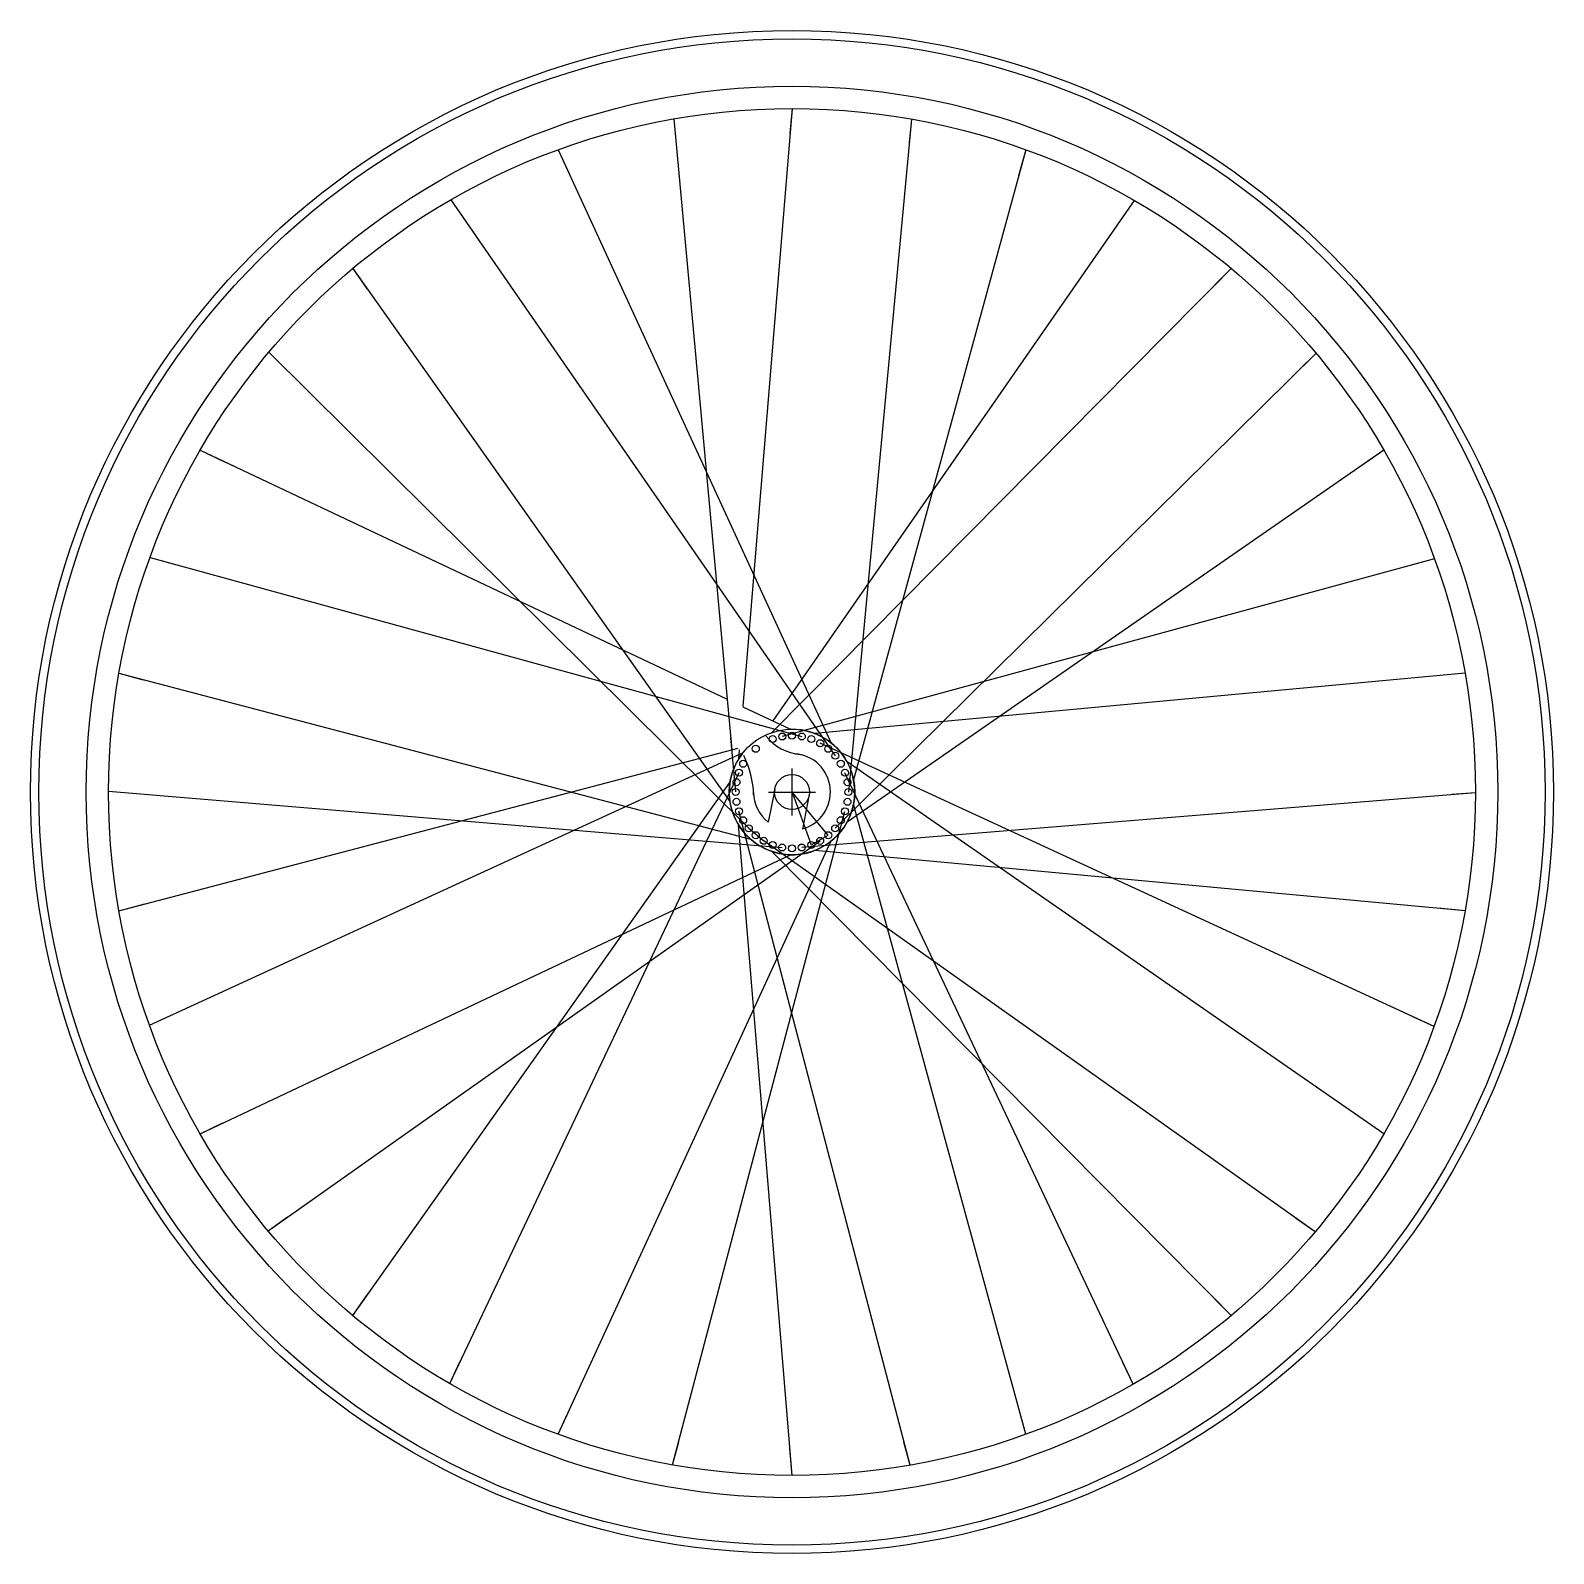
# Model space of a CAD drawing. Extents: x -13.4 to 13.6, y -13.5 to 13.5.
import ezdxf

# ---------------------------------------------------------------- set-up
doc = ezdxf.new("R2010")
doc.units = 0
doc.header["$LTSCALE"] = 100
doc.header["$MEASUREMENT"] = 0
for name, color, linetype in [('BLU', 5, 'CONTINUOUS'), ('RED', 1, 'CONTINUOUS'), ('TXT', 4, 'CONTINUOUS'), ('WHI', 7, 'CONTINUOUS'), ('YEL', 2, 'CONTINUOUS')]:
    doc.layers.add(name, color=color, linetype=linetype)

msp = doc.modelspace()

# ---------------------------------------------------------------- linework, layer by layer
at = {"layer": 'BLU'}
for p, q in [((0.127, 12.115), (-0.747, 1.516)), ((-4.017, 11.385), (0.823, 0.868)), ((4.271, 11.385), (1.218, 0.218)), ((-7.661, 9.281), (-0.973, -0.169)), ((7.915, 9.281), (-0.23, 1.054)), ((-10.365, 6.058), (-1.023, 1.644)), ((10.619, 6.058), (1.103, -0.535)), ((-11.804, 2.104), (-0.607, -0.836)), ((12.058, 2.104), (0.531, 1.037)), ((-0.744, 1.512), (0.102, 1.112)), ((-11.804, -2.104), (-0.83, 0.778)), ((-0.81, 0.749), (-0.824, 0.578)), ((10.619, -6.058), (1.103, 0.535)), ((-7.661, -9.281), (-0.973, 0.169)), ((0.127, 0), (0.469, -0.939)), ((0.769, -0.766), (0.127, 0)), ((4.271, -11.385), (1.218, -0.218)), ((0.127, -12.115), (-0.824, -0.578)), ((0.469, -0.939), (0.769, -0.766)), ((-4.017, -11.385), (0.823, -0.868)), ((7.915, -9.281), (-0.23, -1.054)), ((12.058, -2.104), (0.531, -1.037)), ((-10.365, -6.058), (0.102, -1.112))]:
    msp.add_line(p, q, dxfattribs=at)
for centre, radius in [((0.127, 0), 1.113), ((-0.515, 0.766), 0.0618), ((-0.215, 0.939), 0.0618), ((0.127, 0.999), 0.0618), ((0.469, 0.939), 0.0618), ((0.769, 0.766), 0.0618), ((-0.739, 0.5), 0.0618), ((0.992, 0.5), 0.0618), ((0.127, 0), 0.309), ((-0.857, 0.174), 0.0618), ((1.111, 0.174), 0.0618), ((-0.857, -0.174), 0.0618), ((1.111, -0.174), 0.0618), ((-0.739, -0.5), 0.0618), ((0.992, -0.5), 0.0618), ((-0.515, -0.766), 0.0618), ((0.769, -0.766), 0.0618), ((-0.215, -0.939), 0.0618), ((0.127, -0.999), 0.0618), ((0.469, -0.939), 0.0618)]:
    msp.add_circle(centre, radius, dxfattribs=at)
at = {"layer": 'RED'}
for p, q in [((-0.179, 0.047), (-0.295, -0.535)), ((0.432, -0.047), (0.311, -0.656)), ((-0.639, -0.642), (-0.374, -0.865))]:
    msp.add_line(p, q, dxfattribs=at)
for centre, radius in [((0.127, 0), 13.5), ((0.127, 0), 12.511), ((0.127, 0), 12.115), ((-0.046, 0.984), 0.0618), ((0.301, 0.984), 0.0618), ((0.627, 0.865), 0.0618), ((0.893, 0.642), 0.0618), ((-0.812, 0.343), 0.0618), ((0.127, 0), 0.309), ((0.127, 0), 0.309), ((1.066, 0.341), 0.0618), ((-0.872, 0.001), 0.0618), ((1.126, -0.001), 0.0618), ((-0.813, -0.341), 0.0618), ((1.066, -0.343), 0.0618), ((-0.639, -0.642), 0.0618), ((-0.374, -0.865), 0.0618), ((0.626, -0.866), 0.0618), ((0.892, -0.643), 0.0618), ((-0.048, -0.984), 0.0618), ((0.299, -0.984), 0.0618)]:
    msp.add_circle(centre, radius, dxfattribs=at)
for centre, radius, start, end in [((0.127, 0), 1.113, 142.5837, 91.2811), ((0.358, 1.546), 0.886, 218.2143, 264.8308), ((-2.21, -0.1), 1.658, 1.694, 26.6908), ((0.127, 0), 0.681, 285.6551, 85.8325), ((0.127, 0), 0.681, 180.6116, 231.7235)]:
    msp.add_arc(centre, radius, start, end, dxfattribs=at)
at = {"layer": 'TXT'}
for p, q in [((0.127, -0.416), (0.127, 0.416)), ((-0.289, 0), (0.543, 0))]:
    msp.add_line(p, q, dxfattribs=at)
at = {"layer": 'WHI'}
for p, q in [((-1.965, 11.933), (-1.924, 11.487)), ((-1.965, 11.933), (-1.965, 11.933)), ((0.127, 12.115), (0.09, 11.671)), ((2.243, 11.929), (2.203, 11.508)), ((-4.017, 11.385), (-3.83, 10.978)), ((4.271, 11.385), (4.145, 10.925)), ((-5.92, 10.498), (-5.666, 10.13)), ((6.195, 10.486), (5.952, 10.137)), ((-7.661, 9.281), (-7.402, 8.915)), ((7.915, 9.281), (7.6, 8.964)), ((-9.146, 7.797), (-8.844, 7.497)), ((9.416, 7.778), (9.115, 7.481)), ((-10.365, 6.058), (-9.752, 5.768)), ((-10.365, 6.058), (-9.934, 5.854)), ((10.619, 6.058), (10.227, 5.786)), ((-11.254, 4.155), (-10.846, 4.043)), ((11.516, 4.132), (11.105, 4.021)), ((-11.804, 2.104), (-11.373, 1.99)), ((12.058, 2.104), (11.614, 2.063)), ((-11.988, 0.012), (-11.564, -0.023)), ((12.242, -0.012), (11.821, -0.046)), ((-11.804, -2.104), (-11.343, -1.983)), ((12.058, -2.104), (11.584, -2.06)), ((-11.262, -4.132), (-10.878, -3.956)), ((11.508, -4.155), (11.121, -3.977)), ((-10.365, -6.058), (-9.962, -5.867)), ((10.619, -6.058), (10.252, -5.804)), ((-9.162, -7.778), (-8.814, -7.533)), ((9.4, -7.797), (9.055, -7.552)), ((-7.661, -9.281), (-7.385, -8.892)), ((7.915, -9.281), (7.579, -8.942)), ((-5.941, -10.486), (-5.76, -10.104)), ((6.174, -10.498), (5.993, -10.113)), ((-4.017, -11.385), (-3.83, -10.979)), ((4.271, -11.385), (4.153, -10.954)), ((-1.989, -11.929), (-1.88, -11.518)), ((2.219, -11.933), (2.112, -11.525)), ((0.127, -12.115), (0.088, -11.64))]:
    msp.add_line(p, q, dxfattribs=at)
msp.add_circle((0.127, 0), 13.352, dxfattribs=at)
at = {"layer": 'YEL'}
for p, q in [((-1.965, 11.933), (-0.941, 0.748)), ((2.243, 11.929), (1.126, -0.001)), ((-5.92, 10.498), (0.893, 0.642)), ((6.195, 10.486), (-0.21, 1.26)), ((-9.146, 7.797), (-0.639, -0.642)), ((9.416, 7.778), (0.892, -0.643)), ((-11.254, 4.155), (-0.171, 1.114)), ((11.516, 4.132), (-0.046, 0.984)), ((-0.519, 1.209), (0.301, 0.984)), ((-0.961, 0.962), (-0.872, 0.001)), ((11.508, -4.155), (0.627, 0.865)), ((-11.262, -4.132), (-0.765, 0.686)), ((-5.941, -10.486), (-0.812, 0.343)), ((6.174, -10.498), (1.066, 0.341)), ((-11.988, 0.012), (-0.048, -0.984)), ((12.242, -0.012), (0.299, -0.984)), ((-1.989, -11.929), (1.066, -0.343)), ((2.219, -11.933), (-0.813, -0.341)), ((-9.162, -7.778), (0.626, -0.866)), ((9.4, -7.797), (-0.374, -0.865))]:
    msp.add_line(p, q, dxfattribs=at)

doc.saveas('drawing.dxf')
